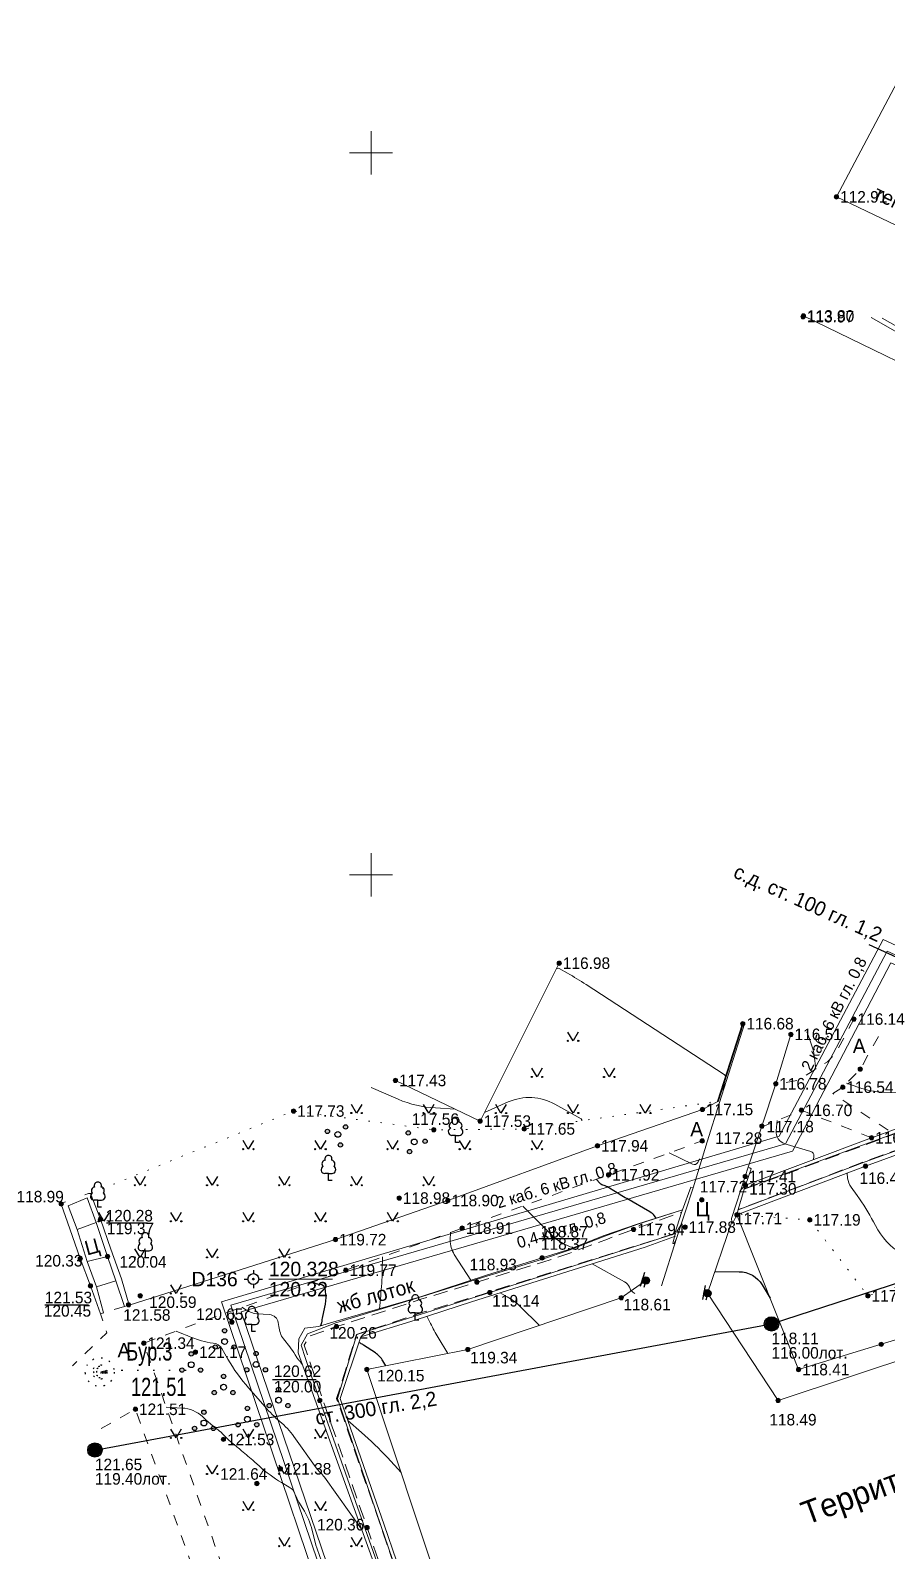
# Model space of a CAD drawing. Header units: metres. Extents: x 23748 to 47763, y 22346 to 44826.
# Drawn here: x 23826.4 to 23885.7, y 22503.2 to 22608.5 of the extents above; entities that cross this region are included whole.
import ezdxf

# ---------------------------------------------------------------- set-up
doc = ezdxf.new("R2010")
doc.units = ezdxf.units.M
for name, pattern in [('CONTI', [1, 0, 1]), ('g5_01_5x1_5', [3, 1.5, -1.5]), ('g5_02x1', [3, 2, -1]), ('g5_366', [1.7, 0.2, -1.5])]:
    doc.linetypes.add(name, pattern=pattern)
for name, color, linetype in [('01_Геодезические пункты', 7, 'Continuous'), ('02_Сетка', 7, 'Continuous'), ('03_Здания и строения', 7, 'Continuous'), ('06_Инженерно-технические сооружения', 7, 'Continuous'), ('10_Границы покрытий и угодий', 7, 'Continuous'), ('11_Гидрография', 7, 'Continuous'), ('12_Рельеф', 7, 'Continuous'), ('13_Растительность', 7, 'Continuous'), ('14_Ограждения', 7, 'Continuous'), ('17_Топонимика', 7, 'Continuous'), ('19_Горизонтали', 7, 'Continuous'), ('30_Канализация', 7, 'Continuous'), ('33_Газопровод', 7, 'Continuous'), ('37_Кабель низкого напряжения', 7, 'Continuous'), ('38_Кабели высокого напряжения', 7, 'Continuous'), ('44_Крышки колодцев', 7, 'Continuous'), ('45_Номера колодцев', 7, 'Continuous'), ('61_Отметки высоты поверхности', 7, 'Continuous'), ('BORE', 7, 'CONTI')]:
    doc.layers.add(name, color=color, linetype=linetype)
doc.styles.add('LIKE11', font='bm431.shx')
doc.styles.add('LIKE14', font='p131.shx')
doc.styles.add('LIKE17', font='d431.shx')
doc.styles.add('LIKE32', font='peteri.shx')
doc.styles.add('LIKE36', font='pragmai.shx')
doc.styles.add('Line_GUGK', font='bm431.ttf', dxfattribs={"height": 1})
doc.styles.add('SHRFT', font='TXT', dxfattribs={"width": 0.75})
doc.styles.get("Standard").update_dxf_attribs({"font": 'SPDS.shx', "oblique": 15, "height": 2})
doc.linetypes.add('g5_084a', pattern='A,0.001,[18,GUGK_2005.shx,S=5,R=180.000005,X=0,Y=0],1,[18,GUGK_2005.shx,S=12,R=180.000005,X=0,Y=0],1', length=2.001)
doc.linetypes.add('g5_084b', pattern='A,0.001,[18,GUGK_2005.shx,S=10,R=180.000005,X=0,Y=0],1,[18,GUGK_2005.shx,S=30,R=180.000005,X=0,Y=0],1', length=2.001)
doc.linetypes.add('g5_119_1', pattern='A,8,-2,[31,GUGK_2005.shx,S=0.2,R=0,X=0,Y=0],0.7,[31,GUGK_2005.shx,S=0.16,R=0,X=0,Y=0],6.6,[31,GUGK_2005.shx,S=0.16,R=180.000005,X=0,Y=0],0.7,[31,GUGK_2005.shx,S=0.2,R=180.000005,X=0,Y=0],-2', length=20)
doc.linetypes.add('g5_119_3', pattern='A,8,-2,[31,GUGK_2005.shx,S=0.2,R=0,X=0,Y=0],8,[31,GUGK_2005.shx,S=0.2,R=180.000005,X=0,Y=0],-2', length=20)
doc.linetypes.add('g5_122_g', pattern='A,2,-2,3,-0.6,["Г",Line_GUGK,S=2,R=0,X=0,Y=-1],-2.8,3,-2,8,-2,8,-2,6', length=41.4)
doc.linetypes.add('g5_122_k', pattern='A,2,-2,3,-0.6,["К",Line_GUGK,S=2,R=0,X=0,Y=-1],-3,3,-2,8,-2,8,-2,6', length=41.6)
doc.linetypes.add('g5_474_1a', pattern='A,2,-0.5,[28,GUGK_2005.shx,S=2,R=0,X=0,Y=0],-0.5,2', length=5)

# ---------------------------------------------------------------- blocks, each defined once
blk = doc.blocks.new('g5_395_1')
h = blk.add_hatch(color=0)
h.paths.add_polyline_path([(0.3, 1.5, 1), (-0.3, 1.5, 1)])
h.paths.add_polyline_path([(-1.6, -0.75, 1), (-1, -0.75, 1)])
h.paths.add_polyline_path([(1.6, -0.75, 1), (1, -0.75, 1)])
at = {"color": 0}
for centre, radius in [((0, 0), 0.4), ((0, 1.5), 0.3), ((-1.3, -0.75), 0.3), ((1.3, -0.75), 0.3)]:
    blk.add_circle(centre, radius, dxfattribs=at)
blk = doc.blocks.new('g5_416')
at = {"color": 0, "flags": 128}
blk.add_lwpolyline([(0.72, 1.2), (0, 0), (-0.72, 1.2)], dxfattribs=at)
at = {"color": 0}
for centre in [(-0.72, 0), (0.72, 0)]:
    blk.add_circle(centre, 0.075, dxfattribs=at)
blk = doc.blocks.new('g5_005_1')
h = blk.add_hatch(color=255)
edge = h.paths.add_edge_path()
edge.add_arc((0, 0), 0.675, 0, 360.0002)
edge = h.paths.add_edge_path(flags=16)
edge.add_arc((0, 0), 0.2, 0, 360.0002)
at = {"color": 0}
for p, q in [((-1.25, 0), (-0.75, 0)), ((0, 1.25), (0, 0.75)), ((0.75, 0), (1.25, 0)), ((0, -0.75), (0, -1.25))]:
    blk.add_line(p, q, dxfattribs=at)
for radius in [0.75, 0.125]:
    blk.add_circle((0, 0), radius, dxfattribs=at)
at = {"lineweight": 20, "style": 'LIKE36', "flags": 8}
for tag, p in [('Номер пункта', (-20.11, -1)), ('Отметка центра и земли', (2.18, -1))]:
    blk.add_attdef(tag, p, '', height=2, dxfattribs=at)
blk = doc.blocks.new('g5_388_1')
at = {"color": 0, "flags": 128}
blk.add_lwpolyline([(0, 0.99), (0.51, 0.99, 0.798042), (0.73, 1.95, 0.636328), (0.46, 2.81, 0.533064), (0, 3.5, 0.533064), (-0.46, 2.81, 0.636328), (-0.73, 1.95, 0.798042), (-0.51, 0.99)], format="xyb", dxfattribs=at)
for points in [[(0, 0.99), (-0.51, 0.99)], [(0.5, 0), (0, 0), (0, 0.99)]]:
    blk.add_lwpolyline(points, dxfattribs=at)
at = {"style": 'LIKE11', "flags": 8}
for tag, p in [('Описание', (-14.19, 0.84)), ('Метрические данные', (1.49, 0.46))]:
    blk.add_attdef(tag, p, '', height=2, dxfattribs=at)
blk = doc.blocks.new('g5_474c_1')
h = blk.add_hatch(color=0)
edge = h.paths.add_edge_path()
edge.add_arc((0, 0), 0.5, 0, 360)
at = {"color": 0}
blk.add_line((0, 0.5), (0, 1), dxfattribs=at)
at = {"color": 0, "flags": 128}
blk.add_lwpolyline([(0.5, -1), (0.5, 1)], dxfattribs=at)
at = {"color": 0}
blk.add_circle((0, 0), 0.5, dxfattribs=at)
blk = doc.blocks.new('g5_117kb')
h = blk.add_hatch(color=255)
h.paths.add_polyline_path([(0.07, 0.07), (0.92, 0.07, 0.367426), (0.07, 0.92)])
h.paths.add_polyline_path([(-0.08, 0.92, 0.367426), (-0.92, 0.07), (-0.08, 0.07)])
h.paths.add_polyline_path([(-0.08, -0.08), (-0.92, -0.08, 0.367426), (-0.08, -0.92)])
h.paths.add_polyline_path([(0.07, -0.92, 0.367426), (0.92, -0.08), (0.07, -0.08)])
at = {"color": 0, "flags": 128}
for points in [[(-1, 0), (1, 0)], [(0, 1), (0, -1)]]:
    blk.add_lwpolyline(points, dxfattribs=at)
at = {"color": 0}
blk.add_circle((0, 0), 1, dxfattribs=at)
at = {"style": 'LIKE11', "flags": 8}
for tag, p in [('Номер', (0, 1.7)), ('Отметка кольца люка', (0, -2.8)), ('Отметка земли (возле него)', (0, -4.8)), ('Верх прокладки', (0, -6.8)), ('Низ прокладки', (0, -8.8))]:
    blk.add_attdef(tag, p, '', height=1.6, dxfattribs=at)
blk = doc.blocks.new('g5_012')
at = {"color": 92, "linetype": 'ByBlock', "lineweight": -2}
for p, q in [((0, -3), (0, 3)), ((-3, 0), (3, 0))]:
    blk.add_line(p, q, dxfattribs=at)
blk = doc.blocks.new('g5_330')
at = {"linetype": 'ByBlock'}
blk.add_hatch(color=0, dxfattribs=at).paths.add_polyline_path([(-0.3, 0, 1), (0.3, 0, 1)])
at = {"color": 0, "linetype": 'ByBlock', "lineweight": -2}
blk.add_circle((0, 0), 0.3, dxfattribs=at)
at = {"color": 0, "linetype": 'ByBlock', "lineweight": 15, "flags": 12}
for tag, p in [('number', (-7.62, -0.8)), ('z', (0.5, -0.8))]:
    blk.add_attdef(tag, p, '', height=1.6, dxfattribs=at)
blk = doc.blocks.new('BL_985')
at = {"color": 0}
for radius in [2, 1, 0.8, 0.6, 0.4, 0.2]:
    blk.add_circle((0, 0), radius, dxfattribs=at)

msp = doc.modelspace()

# ---------------------------------------------------------------- linework, layer by layer
at = {"layer": '01_Геодезические пункты', "color": 7, "lineweight": 20, "ltscale": 0.5, "elevation": -6.42, "flags": 128}
msp.add_lwpolyline([(23847.33, 22522), (23842.93, 22522)], dxfattribs=at)
at = {"layer": '03_Здания и строения', "color": 7, "linetype": 'Continuous', "lineweight": 20, "ltscale": 0.5, "flags": 128}
msp.add_lwpolyline([(23898.92, 22602.76), (23888.34, 22608.49), (23882.24, 22596.96), (23893.59, 22591.54), (23898.92, 22602.76)], dxfattribs=at)
at = {"layer": '06_Инженерно-технические сооружения', "color": 7, "linetype": 'Continuous', "lineweight": 20, "ltscale": 0.5, "flags": 128}
for points in [[(23893.02, 22534.58), (23889.68, 22533.33), (23883.78, 22531.18), (23875.85, 22528.24)], [(23892.83, 22534.71), (23889.59, 22533.56), (23885.94, 22532.24), (23884.67, 22531.79), (23875.93, 22528.5)], [(23875.35, 22526.46), (23884.25, 22529.81), (23894.17, 22533.44)], [(23875.43, 22526.79), (23884.22, 22530.13), (23893.95, 22533.64)], [(23876.12, 22529.74), (23876.23, 22529.7), (23876.33, 22529.63), (23875.93, 22528.5), (23875.85, 22528.24), (23875.85, 22528.22), (23875.44, 22526.81), (23875.43, 22526.79), (23875.34, 22526.45), (23875.04, 22525.84), (23874.99, 22525.96), (23874.96, 22526.2), (23875.92, 22529.11), (23876.12, 22529.74)], [(23872.15, 22528.36), (23871.57, 22526.8), (23871.51, 22526.62), (23871.05, 22525.15), (23871.09, 22525.15), (23871.03, 22524.94), (23870.9, 22524.46), (23871, 22524.46), (23871.16, 22524.81), (23872.31, 22528.32), (23872.15, 22528.36)], [(23830.57, 22521.53), (23829.86, 22523.42), (23829.14, 22525.49), (23828.54, 22527.2), (23828.66, 22527.29), (23828.84, 22527.35)], [(23830.98, 22521.47), (23830.34, 22523.22), (23829.64, 22525.43), (23829.03, 22527.07), (23830.35, 22527.62), (23830.97, 22525.92), (23831.75, 22523.57), (23832.33, 22521.88)], [(23830.18, 22527.83), (23830.43, 22527.92), (23830.58, 22527.93), (23831.26, 22526.14), (23831.99, 22524.08), (23832.71, 22522.01)], [(23829.64, 22525.43), (23830.97, 22525.92)], [(23880.73, 22416.98), (23879.91, 22418.38), (23874.09, 22434.71), (23866.08, 22457.2), (23859.91, 22474.86), (23853.96, 22491.87), (23844.96, 22516.88), (23845, 22517.85), (23845.41, 22518.59), (23846.37, 22518.72), (23847.2, 22518.96), (23853.43, 22520.77), (23857.99, 22522.28), (23861.85, 22523.47), (23863.7, 22524.06), (23866.14, 22525.02), (23868.43, 22525.81), (23871.57, 22526.8)], [(23871.57, 22526.8), (23868.41, 22525.78), (23866.2, 22524.98), (23863.72, 22524), (23861.82, 22523.36), (23858.02, 22522.21), (23853.54, 22520.79), (23847.57, 22518.98), (23845.6, 22518.2), (23845.17, 22517.43), (23845.46, 22516.5), (23846.45, 22513.6), (23854.13, 22491.88), (23858.17, 22480.22), (23862.17, 22468.87), (23866.19, 22457.25), (23866.35, 22457.32), (23868.88, 22450.27), (23872.7, 22439.69), (23877.44, 22426.14), (23880.04, 22418.5), (23880.81, 22417.03)], [(23867.18, 22457.59), (23863.06, 22469.3), (23859.33, 22480.21), (23854.94, 22492.55), (23850.68, 22504.94), (23847.69, 22513.73), (23849.02, 22518.16), (23858.22, 22521.07), (23868.86, 22524.44), (23871.09, 22525.15)], [(23871.03, 22524.94), (23868.98, 22524.2), (23856.96, 22520.43), (23853.07, 22519.16), (23849.29, 22518), (23847.87, 22513.73), (23850.9, 22504.98), (23855.19, 22492.52), (23859.35, 22480.67), (23863.27, 22469.4), (23867.36, 22457.66), (23869.77, 22450.72), (23873.64, 22440.05), (23878.28, 22426.79), (23881.33, 22418.08), (23881.57, 22417.63)], [(23830.34, 22523.22), (23831.75, 22523.57)], [(23830.98, 22521.47), (23832.33, 22521.88)], [(23832.33, 22521.88), (23832.93, 22520.11), (23833.24, 22520.2), (23832.71, 22522.01)], [(23830.57, 22521.53), (23831.26, 22519.59), (23831.48, 22519.66), (23830.98, 22521.47)]]:
    msp.add_lwpolyline(points, dxfattribs=at)
at = {"layer": '10_Границы покрытий и угодий', "color": 7, "linetype": 'Continuous', "lineweight": 20, "ltscale": 0.5, "flags": 128}
for points in [[(23879.95, 22588.71), (23892.13, 22582.81), (23901.87, 22578.04), (23913.24, 22572.66), (23920.58, 22569.1), (23921.07, 22568.84), (23921.21, 22568.65), (23921.43, 22568.27), (23921.94, 22566.81)], [(23875.87, 22539.67), (23874.14, 22534.23), (23873.29, 22531.5), (23872.31, 22528.32)], [(23879.09, 22538.95), (23878.03, 22535.53), (23877.08, 22532.6), (23876.12, 22529.74), (23875.92, 22529.11), (23874.96, 22526.2), (23874.99, 22525.96), (23873.3, 22521.02)], [(23872.31, 22528.32), (23871.16, 22524.81), (23870.12, 22521.54)]]:
    msp.add_lwpolyline(points, dxfattribs=at)
at = {"layer": '10_Границы покрытий и угодий', "color": 7, "linetype": 'Continuous', "lineweight": 35, "ltscale": 0.5, "flags": 128}
msp.add_lwpolyline([(23875.75, 22539.69), (23874.02, 22534.31)], dxfattribs=at)
at = {"layer": '10_Границы покрытий и угодий', "color": 7, "linetype": 'g5_01_5x1_5', "lineweight": 20, "ltscale": 0.5, "flags": 128}
for points in [[(23883.45, 22540.01), (23882.18, 22537.63), (23881.62, 22537.05), (23879.56, 22535.78), (23878.13, 22535.47)], [(23884.67, 22531.79), (23885.94, 22532.24), (23881.98, 22534.86), (23882.67, 22535.29), (23883.89, 22536.54), (23885.46, 22539.39)], [(23884.67, 22531.79), (23879.81, 22533.69), (23877.15, 22532.56)], [(23873.11, 22531.48), (23872.94, 22531.57), (23866.45, 22529.22), (23856.31, 22525.53), (23848.25, 22522.61), (23837.3, 22518.7), (23834.26, 22517.56), (23839.6, 22502.39), (23849.62, 22474.85), (23857.59, 22453.02), (23867.28, 22426.24), (23870.09, 22418.38), (23874.96, 22415.31), (23878.63, 22413), (23881.37, 22415.41)], [(23832.93, 22520.11), (23831.48, 22519.66), (23831.26, 22519.59), (23831.7, 22518.28), (23829.32, 22515.99)], [(23831.32, 22511.66), (23833.68, 22512.98), (23837.93, 22501.26), (23847.79, 22474.03)]]:
    msp.add_lwpolyline(points, dxfattribs=at)
at = {"layer": '10_Границы покрытий и угодий', "color": 7, "linetype": 'g5_366', "lineweight": 20, "ltscale": 0.5, "flags": 128}
msp.add_lwpolyline([(23875.35, 22526.46), (23880.39, 22526.1), (23884.42, 22520.84), (23894.11, 22523.9), (23901.91, 22528.11), (23902.24, 22528.28), (23905.92, 22530.27), (23920.02, 22531.58)], dxfattribs=at)
at = {"layer": '11_Гидрография', "color": 92, "linetype": 'g5_02x1', "lineweight": 20, "ltscale": 0.5, "flags": 128}
for points in [[(23875.85, 22528.22), (23883.81, 22531.14), (23893.03, 22534.55)], [(23893.94, 22533.65), (23884.22, 22530.15), (23875.44, 22526.81)], [(23877.42, 22426.37), (23872.8, 22439.53), (23868.9, 22450.32), (23866.42, 22457.43), (23866.22, 22457.38), (23862.21, 22468.86), (23858.22, 22480.32), (23854.13, 22492.06), (23849.73, 22504.79), (23846.8, 22513.25), (23845.36, 22517.42), (23845.77, 22518.06), (23847.6, 22518.71), (23853.53, 22520.62), (23857.34, 22521.79), (23861.91, 22523.18), (23863.78, 22523.8), (23866.37, 22524.77), (23868.19, 22525.44), (23871.51, 22526.62)], [(23871.05, 22525.15), (23868.81, 22524.45), (23857.62, 22520.92), (23853.68, 22519.72), (23849, 22518.17), (23847.62, 22513.72), (23850.65, 22504.97), (23854.99, 22492.29), (23859.04, 22480.6), (23862.99, 22469.27), (23867.06, 22457.66), (23866.95, 22457.62), (23869.38, 22450.63), (23873.36, 22439.6), (23877.87, 22426.67), (23881.09, 22417.99), (23881.39, 22417.49)]]:
    msp.add_lwpolyline(points, dxfattribs=at)
at = {"layer": '12_Рельеф', "color": 7, "linetype": 'g5_366', "lineweight": 20, "ltscale": 0.5, "flags": 128}
msp.add_lwpolyline([(23830.58, 22527.93), (23844.64, 22533.64), (23854.35, 22532.34), (23860.61, 22532.4), (23874.02, 22534.31)], dxfattribs=at)
at = {"layer": '12_Рельеф', "color": 7, "linetype": 'g5_084a', "lineweight": 20, "ltscale": 0.5, "flags": 128}
msp.add_lwpolyline([(23874.02, 22534.31), (23872.95, 22533.75), (23865.68, 22531.23), (23855.32, 22527.44), (23847.54, 22524.73), (23833.24, 22520.2)], dxfattribs=at)
at = {"layer": '12_Рельеф', "color": 7, "linetype": 'g5_084b', "lineweight": 20, "ltscale": 0.5, "flags": 128}
msp.add_lwpolyline([(23920.35, 22528.8), (23893.59, 22519.99), (23885.34, 22517.48), (23879.61, 22515.73), (23875.35, 22526.46)], dxfattribs=at)
at = {"layer": '14_Ограждения', "color": 7, "linetype": 'g5_474_1a', "lineweight": 20, "ltscale": 0.5, "flags": 128}
for points in [[(23851.69, 22535.76), (23857.56, 22532.94), (23863.04, 22543.88)], [(23926.56, 22530.37), (23924.18, 22530.34), (23921.84, 22528.49), (23920.35, 22528.8), (23893.02, 22518.5), (23878.2, 22513.6), (23873.3, 22521.02)], [(23869.04, 22521.9), (23867.33, 22520.71), (23856.7, 22517.12), (23849.72, 22515.74), (23856.89, 22494.1), (23861.22, 22481.19), (23865.12, 22469.63), (23871.78, 22449.99), (23874.83, 22441.03), (23879.02, 22428.55), (23882.47, 22418.57), (23886.05, 22421.46), (23898.17, 22431.7), (23926.05, 22456.4), (23926.71, 22458.2)]]:
    msp.add_lwpolyline(points, dxfattribs=at)
at = {"layer": '19_Горизонтали', "color": 32, "linetype": 'Continuous', "lineweight": 20, "ltscale": 0.5, "flags": 128}
for points, elevation in [([(23862.84, 22543.49), (23862.9, 22543.52, -0.236428), (23863.03, 22543.51), (23863.62, 22543.18, -0.016144), (23864.9, 22542.4), (23874.46, 22536.18, -0.310595), (23874.56, 22535.93), (23874.56, 22535.93, 0.004562), (23874.49, 22535.61), (23874.36, 22534.95)], 117), ([(23880.19, 22539.13), (23880.37, 22538.64, -0.007436), (23880.56, 22538.08), (23880.56, 22538.08, -0.049291), (23880.69, 22537.5), (23880.81, 22536.55)], 116.5), ([(23882.93, 22535.56), (23883.78, 22535.28, 0.069116), (23885.52, 22534.94), (23886.9, 22534.87, -0.013551), (23888.12, 22534.78), (23888.12, 22534.78, -0.077829), (23889.29, 22534.47), (23889.88, 22534.21, 0.182146), (23890.6, 22534.17), (23890.6, 22534.17, -0.01031), (23891.33, 22534.38), (23892.74, 22534.76, 0.004777), (23892.81, 22534.78), (23892.84, 22534.79)], 116.5), ([(23850.02, 22535.26), (23851.88, 22534.46, 0.08857), (23854.47, 22533.85), (23855.82, 22533.78)], 117.5), ([(23864.61, 22532.97, 0.34275), (23864.55, 22533.09), (23862.73, 22534.11, 0.236429), (23859.51, 22534.27), (23857.86, 22533.54)], 117.5), ([(23878.14, 22532.98), (23878.07, 22532.28, 0.361059), (23878.67, 22531.37), (23880.47, 22530.83, -0.366061), (23880.67, 22530.52), (23880.64, 22530.27)], 117), ([(23870.65, 22530.75), (23872.27, 22529.96, 0.408312), (23872.64, 22530.08), (23872.76, 22530.32)], 117.5), ([(23889.07, 22522.3), (23886.74, 22523.76, -0.133815), (23884.94, 22525.7), (23884.8, 22525.97, 0.037056), (23883.68, 22527.78), (23883.25, 22528.37, -0.133108), (23883.01, 22528.99), (23882.98, 22529.33)], 117), ([(23860.51, 22527.06), (23862.47, 22525.08, 0.082992), (23863.32, 22524.47), (23863.71, 22524.27, 0.036781), (23863.89, 22524.2), (23863.98, 22524.17)], 118.5), ([(23855.5, 22525.24), (23855.49, 22524.7, 0.147966), (23855.77, 22523.71), (23856.91, 22521.92)], 119), ([(23850.59, 22519.95), (23850.67, 22520.83, 0.019901), (23850.78, 22522.6), (23850.8, 22523.53)], 119.5), ([(23865.32, 22523.05), (23867.56, 22521.82, -0.171735), (23867.9, 22521.43), (23867.95, 22521.33, 0.156917), (23868.14, 22521.09), (23868.28, 22521)], 118.5), ([(23858.94, 22521.05), (23859.43, 22520.78, -0.068188), (23860.32, 22520.11), (23861.67, 22518.79)], 119), ([(23841.06, 22520.05), (23841.38, 22519.84, 0.125512), (23842.09, 22519.6), (23842.97, 22519.54, -0.345255), (23843.58, 22518.99), (23843.62, 22518.71, 0.025628), (23843.72, 22518.26), (23843.72, 22518.26, 0.102056), (23843.93, 22517.87), (23844.37, 22517.31, -0.039555), (23844.75, 22516.76), (23844.86, 22516.57, 0.068773), (23845, 22516.39), (23845, 22516.39, -0.043078), (23845.14, 22516.22), (23845.26, 22516.06)], 120.5), ([(23853.87, 22519.42), (23854.12, 22518.92, 0.018704), (23854.66, 22517.95), (23855.33, 22516.85)], 119.5), ([(23836.5, 22518.4), (23837.01, 22518.19, 0.023448), (23838.05, 22517.8), (23838.26, 22517.73, 0.053631), (23839.06, 22517.57), (23839.06, 22517.57, -0.242128), (23839.67, 22517.18), (23840.08, 22516.46, 0.047803), (23841.52, 22514.46), (23842.66, 22513.15, 0.039406), (23843.69, 22512.14), (23843.69, 22512.14, -0.063656), (23844.66, 22511.09), (23846.21, 22508.93, 0.043448), (23846.49, 22508.6), (23846.49, 22508.6, -0.043069), (23846.77, 22508.27), (23849.35, 22504.67)], 121), ([(23847.58, 22500.82, -0.104314), (23846.13, 22503.78), (23845.93, 22504.59, 0.07712), (23845.28, 22506.11), (23845.01, 22506.55, -0.052034), (23844.73, 22507.13), (23844.73, 22507.13, 0.174887), (23844.34, 22507.59), (23843.8, 22507.91, -0.051417), (23842.27, 22509.03), (23841.92, 22509.35, 0.01218), (23841.03, 22510.11), (23840.88, 22510.24, -0.002354), (23840.27, 22510.74), (23840.18, 22510.82, -0.039405), (23839.8, 22511.19), (23839.8, 22511.19, 0.050436), (23839.41, 22511.56), (23839.28, 22511.66, -0.022422), (23838.61, 22512.21), (23838.33, 22512.47, 0.172917), (23836.92, 22513.07), (23835.82, 22513.13)], 121.5), ([(23852.09, 22508.6), (23851.14, 22509.63, 0.027509), (23849.34, 22511.38), (23848.4, 22512.2)], 120.5)]:
    msp.add_lwpolyline(points, format="xyb", dxfattribs=dict(at, elevation=elevation))
at = {"layer": '19_Горизонтали', "color": 32, "linetype": 'Continuous', "lineweight": 30, "ltscale": 0.5, "flags": 128}
for points, elevation in [([(23869.76, 22526.23), (23869.63, 22526.39, 0.087586), (23869.32, 22526.65), (23867.71, 22527.57, -0.012946), (23866.83, 22528.11), (23866.53, 22528.3, 0.064962), (23866.23, 22528.45), (23866.14, 22528.48, -0.036786), (23865.99, 22528.53), (23865.99, 22528.53, -0.082986), (23865.87, 22528.62), (23865.59, 22528.91)], 118), ([(23845.99, 22521.8), (23846.09, 22521.74, 0.125511), (23846.31, 22521.67), (23846.47, 22521.65, -0.345254), (23846.8, 22521.36), (23846.83, 22521.17, -0.091926), (23846.82, 22520.26), (23846.65, 22519.41, -0.001611), (23846.56, 22518.98), (23846.51, 22518.76)], 120), ([(23873.84, 22522.52), (23875.49, 22522.51, -0.261926), (23877.1, 22521.6), (23877.64, 22520.68)], 118), ([(23851.03, 22516), (23850.83, 22516.33, 0.109465), (23850.3, 22516.88), (23849.49, 22517.43, 0.042281), (23849.27, 22517.55), (23849.15, 22517.6)], 120)]:
    msp.add_lwpolyline(points, format="xyb", dxfattribs=dict(at, elevation=elevation))
at = {"layer": '19_Горизонтали', "color": 32, "linetype": 'Continuous', "lineweight": 20, "ltscale": 0.5, "elevation": 117.5, "flags": 128}
msp.add_lwpolyline([(23875.69, 22526.44), (23875.67, 22526.58)], dxfattribs=at)
at = {"layer": '19_Горизонтали', "color": 32, "linetype": 'Continuous', "lineweight": 30, "ltscale": 0.5, "flags": 128}
for points, elevation in [([(23871.06, 22524.92), (23871.06, 22524.94)], 118), ([(23845.69, 22522.37), (23845.72, 22522.37)], 120)]:
    msp.add_lwpolyline(points, dxfattribs=dict(at, elevation=elevation))
at = {"layer": '30_Канализация', "color": 12, "linetype": 'g5_122_k', "lineweight": 30, "ltscale": 0.5, "flags": 128}
msp.add_lwpolyline([(23830.88, 22510.16), (23877.74, 22518.89), (23910.5, 22529.54), (23917.09, 22542.33), (23928.38, 22564.84), (23930.44, 22567.31), (23943.94, 22594.45)], dxfattribs=at)
at = {"layer": '33_Газопровод', "color": 132, "linetype": 'g5_122_g', "lineweight": 30, "ltscale": 0.5, "flags": 128}
msp.add_lwpolyline([(23884.48, 22545.17), (23918.53, 22529.58), (23922.83, 22528.85), (23951.93, 22539.11)], dxfattribs=at)
at = {"layer": '37_Кабель низкого напряжения', "color": 1, "linetype": 'g5_119_3', "lineweight": 20, "ltscale": 0.5, "flags": 128}
msp.add_lwpolyline([(23927.48, 22565.51), (23911.22, 22532.28), (23886.01, 22543.91), (23879.19, 22530.87), (23841, 22519.72), (23860.63, 22462.07), (23863.6, 22462.99), (23866.2, 22455.67), (23862.32, 22454.12), (23885.39, 22387.75)], dxfattribs=at)
at = {"layer": '38_Кабели высокого напряжения', "color": 1, "linetype": 'g5_119_1', "lineweight": 20, "ltscale": 0.5, "flags": 128}
for points in [[(23883.54, 22390.57), (23860.87, 22454.81), (23865.1, 22456.39), (23863.11, 22461.88), (23859.73, 22460.94), (23839.64, 22520.43), (23878.26, 22531.91), (23885.48, 22545.51), (23910.87, 22533.77), (23925.91, 22565.09), (23884.64, 22588.6)], [(23885.41, 22588.56), (23926.69, 22565.22), (23911.12, 22533.05), (23885.76, 22544.72), (23878.7, 22531.36), (23840.3, 22520.2), (23860.19, 22461.47), (23863.44, 22462.44), (23865.67, 22456.07), (23861.6, 22454.58), (23883.81, 22390.74)]]:
    msp.add_lwpolyline(points, dxfattribs=at)
at = {"layer": '61_Отметки высоты поверхности'}
for p, q in [((23827.4, 22520.22), (23830.44, 22520.21)), ((23843.17, 22515.05), (23846.21, 22515.05))]:
    msp.add_line(p, q, dxfattribs=at)
at = {"layer": '61_Отметки высоты поверхности', "flags": 128}
for points in [[(23831.68, 22525.89), (23834.51, 22525.89)], [(23861.63, 22524.81), (23864.46, 22524.81)]]:
    msp.add_lwpolyline(points, dxfattribs=at)
at = {"layer": 'BORE', "color": 5}
msp.add_line((23832.7, 22515.68), (23837.3, 22515.68), dxfattribs=at)

# ---------------------------------------------------------------- block references
at = {"layer": '01_Геодезические пункты', "color": 7, "linetype": 'Continuous', "lineweight": 20, "xscale": 0.5, "yscale": 0.5, "zscale": 0.5}
msp.add_blockref('g5_005_1', (23841.85, 22522, 120.33), dxfattribs=at)
at = {"layer": '02_Сетка', "color": 92, "linetype": 'Continuous', "lineweight": 15, "ltscale": 0.5, "xscale": 0.5, "yscale": 0.5}
for p in [(23850, 22600), (23850, 22550)]:
    msp.add_blockref('g5_012', p, dxfattribs=at)
at = {"layer": '13_Растительность', "color": 92, "linetype": 'Continuous', "lineweight": 20, "ltscale": 0.5, "xscale": 0.5, "yscale": 0.5}
for p in [(23864, 22538.5), (23861.5, 22536), (23866.5, 22536), (23849, 22533.5), (23854, 22533.5), (23859, 22533.5), (23864, 22533.5), (23869, 22533.5), (23841.5, 22531), (23846.5, 22531), (23851.5, 22531), (23856.5, 22531), (23861.5, 22531), (23834, 22528.5), (23839, 22528.5), (23844, 22528.5), (23849, 22528.5), (23854, 22528.5), (23831.5, 22526), (23836.5, 22526), (23841.5, 22526), (23846.5, 22526), (23851.5, 22526), (23834, 22523.5), (23839, 22523.5), (23844, 22523.5), (23836.5, 22521), (23836.5, 22511), (23841.5, 22511), (23846.5, 22511), (23839, 22508.5), (23844, 22508.5), (23841.5, 22506), (23846.5, 22506), (23844, 22503.5), (23849, 22503.5)]:
    msp.add_blockref('g5_416', p, dxfattribs=at)
for p, rotation in [((23847.7, 22532.02), 194.0362486590076), ((23853, 22531.5), 33.69006859053339)]:
    msp.add_blockref('g5_395_1', p, dxfattribs=dict(at, rotation=rotation))
at = {"layer": '13_Растительность', "color": 92, "linetype": 'Continuous', "lineweight": 20, "xscale": 0.5, "yscale": 0.5, "zscale": 0.5}
for name, p in [('g5_388_1', (23855.86, 22531.46, 117.77)), ('g5_388_1', (23847.05, 22528.82, 118.62)), ('g5_388_1', (23831.08, 22526.97, 119.26)), ('g5_388_1', (23834.37, 22523.46, 120.06)), ('g5_388_1', (23853.07, 22519.16, 119.59)), ('g5_388_1', (23841.75, 22518.36, 120.77)), ('g5_395_1', (23839.86, 22517.67)), ('g5_395_1', (23837.55, 22516.07)), ('g5_395_1', (23842.04, 22516.09)), ('g5_395_1', (23839.79, 22514.51)), ('g5_395_1', (23843.6, 22513.61)), ('g5_395_1', (23838.43, 22512.03)), ('g5_395_1', (23841.44, 22512.29))]:
    msp.add_blockref(name, p, dxfattribs=at)
at = {"layer": '14_Ограждения', "color": 7, "linetype": 'Continuous', "lineweight": 20, "xscale": 0.5, "yscale": 0.5, "zscale": 0.5}
for p, rotation in [((23869.04, 22521.9, 118.33), 162.7177662940926), ((23873.3, 22521.02, 118.09), 168.3280040193483)]:
    msp.add_blockref('g5_474c_1', p, dxfattribs=dict(at, rotation=rotation))
at = {"layer": '44_Крышки колодцев', "color": 7, "linetype": 'Continuous', "lineweight": 20, "xscale": 0.5, "yscale": 0.5, "zscale": 0.5}
for p in [(23877.74, 22518.89, 118.11), (23830.88, 22510.16, 121.65)]:
    msp.add_blockref('g5_117kb', p, dxfattribs=at)
at = {"layer": '61_Отметки высоты поверхности', "color": 7, "linetype": 'Continuous', "lineweight": 20, "xscale": 0.5, "yscale": 0.5, "zscale": 0.5}
for p in [(23882.24, 22596.96, 112.91), (23879.93, 22588.66, 113.97), (23879.95, 22588.71, 113.8), (23863.04, 22543.88, 116.98), (23875.75, 22539.69, 116.68), (23883.45, 22540.01, 116.14), (23879.09, 22538.95, 116.51), (23883.89, 22536.54, 116.37), (23851.69, 22535.76, 117.43), (23878.03, 22535.53, 116.78), (23882.67, 22535.29, 116.53), (23844.64, 22533.64, 117.73), (23872.95, 22533.75, 117.15), (23879.81, 22533.69, 116.7), (23854.35, 22532.34, 117.56), (23857.56, 22532.94, 117.53), (23860.61, 22532.4, 117.65), (23877.08, 22532.6, 117.06), (23865.68, 22531.23, 117.94), (23872.94, 22531.57, 117.27), (23884.67, 22531.79, 116.75), (23866.45, 22529.22, 117.92), (23875.92, 22529.11, 117.41), (23884.25, 22529.81, 116.91), (23875.93, 22528.5, 117.3), (23828.54, 22527.2, 119.06), (23851.96, 22527.61, 118.98), (23855.32, 22527.44, 118.9), (23872.91, 22527.48, 117.72), (23831.26, 22526.14, 119.37), (23875.34, 22526.45, 117.52), (23875.35, 22526.46, 117.52), (23880.39, 22526.1, 117.19), (23847.54, 22524.73, 119.72), (23856.31, 22525.53, 118.91), (23868.19, 22525.44, 117.94), (23871.75, 22525.6, 117.88), (23829.86, 22523.42, 119.78), (23831.75, 22523.57, 120.04), (23848.25, 22522.61, 119.77), (23861.85, 22523.47, 118.66), (23830.57, 22521.53, 120.45), (23857.34, 22521.79, 118.66), (23834.02, 22520.85, 120.59), (23858.22, 22521.07, 119.14), (23867.33, 22520.71, 118.61), (23884.42, 22520.84, 117.18), (23833.21, 22520.22, 121.58), (23840.37, 22519.02, 120.65), (23847.6, 22518.71, 119.69), (23834.26, 22517.56, 121.33), (23885.34, 22517.48, 118.37), (23837.84, 22516.94, 121.17), (23856.7, 22517.12, 119.34), (23849.72, 22515.74, 120.15), (23879.61, 22515.73, 118.41), (23846.45, 22513.6, 120.62), (23878.2, 22513.6, 118.49), (23833.68, 22512.98, 121.51), (23839.78, 22510.9, 121.53), (23842.1, 22507.84, 121.64), (23843.73, 22508.86, 121.38), (23849.73, 22504.79, 120.36)]:
    msp.add_blockref('g5_330', p, dxfattribs=at)
at = {"layer": 'BORE', "color": 5, "lineweight": 60, "xscale": 0.5, "yscale": 0.5, "zscale": 0.5}
msp.add_blockref('BL_985', (23831.21, 22515.56), dxfattribs=at)

# ---------------------------------------------------------------- texts
at = {"layer": '01_Геодезические пункты', "color": 7, "linetype": 'Continuous', "lineweight": 20, "ltscale": 0.5, "style": 'LIKE36'}
for s, p in [('120.328', (23842.93, 22522.2, -6.42)), ('D136', (23837.57, 22521.5, -6.42)), ('120.32', (23842.92, 22520.8, -6.42))]:
    msp.add_text(s, height=1, dxfattribs=at).set_placement(p)
at = {"layer": '03_Здания и строения', "color": 7, "linetype": 'Continuous', "lineweight": 15, "style": 'LIKE11'}
msp.add_text('теплопункт', height=1, rotation=334.2775, dxfattribs=at).set_placement((23884.71, 22596.88))
at = {"layer": '10_Границы покрытий и угодий', "color": 7, "linetype": 'Continuous', "lineweight": 15, "style": 'LIKE11'}
for s, p in [('А', (23883.37, 22537.65)), ('А', (23872.11, 22531.88)), ('Ц', (23872.48, 22526.34)), ('А', (23832.44, 22516.57))]:
    msp.add_text(s, height=1, dxfattribs=at).set_placement(p)
msp.add_text('Ц', height=1, rotation=15.1612, dxfattribs=at).set_placement((23830.33, 22523.63))
at = {"layer": '11_Гидрография', "color": 7, "linetype": 'Continuous', "lineweight": 15, "style": 'LIKE11'}
msp.add_text('жб лоток', height=1, rotation=15.7469, dxfattribs=at).set_placement((23847.81, 22519.64))
at = {"layer": '17_Топонимика', "color": 7, "linetype": 'Continuous', "lineweight": 15, "style": 'LIKE14'}
msp.add_text('Территория Детского сада', height=1.6, rotation=20.0303, dxfattribs=at).set_placement((23880.16, 22504.96))
at = {"layer": '30_Канализация', "color": 12, "linetype": 'Continuous', "lineweight": 15, "style": 'LIKE32'}
msp.add_text('ст. 300 гл. 2,2', height=1, rotation=9.2261, dxfattribs=at).set_placement((23846.23, 22511.89))
at = {"layer": '33_Газопровод', "color": 132, "linetype": 'Continuous', "lineweight": 15, "style": 'LIKE32'}
msp.add_text('с.д. ст. 100 гл. 1,2', height=1, rotation=335.7532, dxfattribs=at).set_placement((23875.02, 22549.86))
at = {"layer": '37_Кабель низкого напряжения', "color": 1, "linetype": 'Continuous', "lineweight": 15, "style": 'LIKE32'}
msp.add_text('0,4 кВ гл. 0,8', height=0.8, rotation=16.3638, dxfattribs=at).set_placement((23860.24, 22524.12))
at = {"layer": '38_Кабели высокого напряжения', "color": 1, "linetype": 'Continuous', "lineweight": 15, "style": 'LIKE32'}
for rotation, p in [(63.1281, (23880.47, 22536.34)), (16.4855, (23858.83, 22526.89))]:
    msp.add_text('2 каб. 6 кВ гл. 0,8', height=0.8, rotation=rotation, dxfattribs=at).set_placement(p)
at = {"layer": '45_Номера колодцев', "color": 7, "linetype": 'Continuous', "lineweight": 15, "ltscale": 0.5, "style": 'LIKE17'}
for s, p in [('118.11', (23877.74, 22517.49)), ('116.00лот.', (23877.74, 22516.49)), ('121.65', (23830.88, 22508.76)), ('119.40лот.', (23830.88, 22507.76))]:
    msp.add_text(s, height=0.8, dxfattribs=at).set_placement(p)
at = {"layer": '61_Отметки высоты поверхности', "color": 7, "linetype": 'Continuous', "lineweight": 15, "ltscale": 0.5, "style": 'LIKE17'}
for s, p in [('112.91', (23882.49, 22596.56)), ('113.97', (23880.18, 22588.26)), ('113.80', (23880.2, 22588.31)), ('116.98', (23863.29, 22543.48)), ('116.68', (23876, 22539.29)), ('116.14', (23883.7, 22539.61)), ('116.51', (23879.34, 22538.55)), ('117.43', (23851.94, 22535.36)), ('116.78', (23878.28, 22535.13)), ('116.54', (23882.92, 22534.89)), ('117.73', (23844.89, 22533.24)), ('117.56', (23852.82, 22532.68)), ('117.53', (23857.81, 22532.54)), ('117.15', (23873.2, 22533.35)), ('116.70', (23880.06, 22533.29)), ('117.65', (23860.86, 22532)), ('117.18', (23877.4, 22532.16)), ('116.75', (23884.92, 22531.39)), ('117.94', (23865.93, 22530.83)), ('117.28', (23873.83, 22531.36)), ('117.92', (23866.7, 22528.82)), ('117.41', (23876.17, 22528.71)), ('116.44', (23883.83, 22528.59)), ('118.99', (23825.45, 22527.31)), ('118.98', (23852.21, 22527.21)), ('117.72', (23872.78, 22528)), ('117.30', (23876.2, 22527.85)), ('118.90', (23855.57, 22527.04)), ('120.28', (23831.62, 22525.99)), ('119.37', (23831.7, 22525.11)), ('118.91', (23856.56, 22525.13)), ('117.88', (23872, 22525.2)), ('117.71', (23875.21, 22525.8)), ('117.19', (23880.64, 22525.7)), ('119.72', (23847.79, 22524.33)), ('118.87', (23861.74, 22524.88)), ('118.37', (23861.77, 22524.03)), ('117.94', (23868.44, 22525.04)), ('120.33', (23826.74, 22522.87)), ('120.04', (23832.57, 22522.79)), ('119.77', (23848.5, 22522.21)), ('118.93', (23856.83, 22522.61)), ('121.53', (23827.41, 22520.32)), ('120.59', (23834.64, 22520)), ('119.14', (23858.4, 22520.1)), ('118.61', (23867.48, 22519.83)), ('117.18', (23884.67, 22520.44)), ('120.45', (23827.34, 22519.4)), ('121.58', (23832.84, 22519.11)), ('120.65', (23837.89, 22519.17)), ('120.26', (23847.12, 22517.88)), ('121.34', (23834.51, 22517.16)), ('121.17', (23838.09, 22516.54)), ('119.34', (23856.86, 22516.16)), ('120.62', (23843.28, 22515.22)), ('120.15', (23850.43, 22514.91)), ('118.41', (23879.86, 22515.33)), ('120.00', (23843.28, 22514.15)), ('121.51', (23833.93, 22512.58)), ('118.49', (23877.59, 22511.86)), ('121.53', (23840.03, 22510.49)), ('121.38', (23843.98, 22508.46)), ('121.64', (23839.55, 22508.1)), ('120.36', (23846.26, 22504.59))]:
    msp.add_text(s, height=0.8, dxfattribs=at).set_placement(p)
at = {"layer": 'BORE', "color": 5, "style": 'SHRFT', "width": 0.75}
for s, p in [(' Бур.3', (23832.7, 22516.36)), ('121.51', (23833.38, 22513.91))]:
    msp.add_text(s, height=1.25, dxfattribs=at).set_placement(p)

doc.saveas('drawing.dxf')
